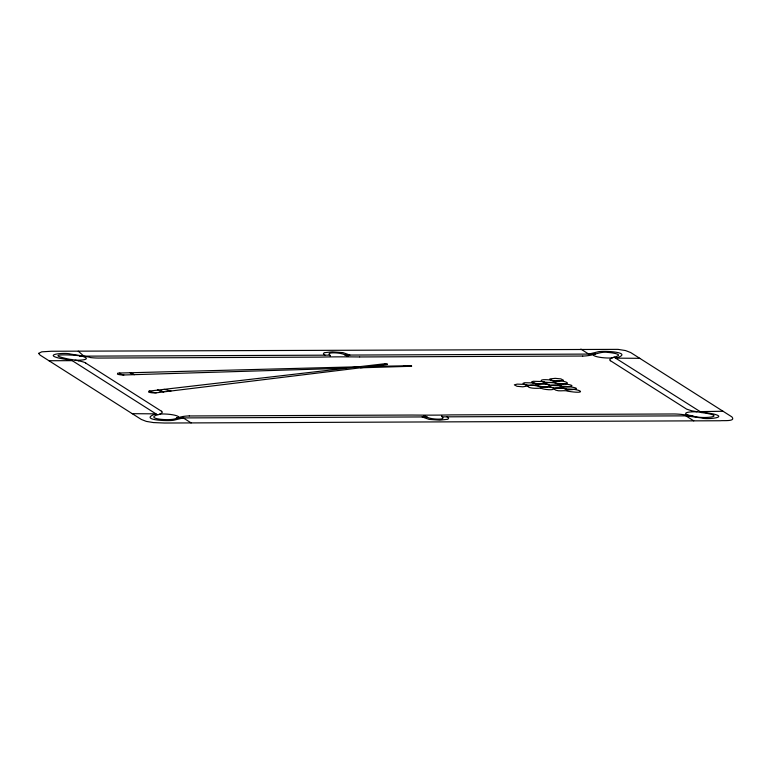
<?xml version="1.0" encoding="UTF-8"?>
<svg xmlns="http://www.w3.org/2000/svg" width="772" height="772" viewBox="0 0 772 772"><rect width="100%" height="100%" fill="white"/><g stroke="black" fill="none" stroke-linecap="round" stroke-linejoin="round"><path stroke-width="1.16" d="M161.358 413.406L157.99 414.863M610.594 358.633L614.01 357.137L701.7 412.586C731.016 416.59 699.731 419.457 692.581 415.828L442.202 416.851C447.123 420.576 428.547 419.177 426.964 416.919L176.585 417.942C174.511 421.377 143.418 419.225 157.449 414.815L70.329 359.434C35.213 352.264 85.567 355.072 90.536 357.59A16.212 3.146 3.7 0 0 98.169 358.063L321.007 357.108C333.987 356.732 346.753 356.838 359.627 356.953M561.63 386.299A6.089 1.187 3.7 0 1 559.825 385.788L551.594 385.45L549.828 385.739L549.413 386.367L550.282 387.119L541.143 387.216A5.915 1.148 3.7 0 0 540.747 387.843L540.709 387.843A5.896 1.148 3.7 0 0 541.104 387.206C525.539 381.677 522.075 389.677 540.989 388.113C542.726 389.561 556.081 390.979 553.505 388.007C549.095 386.338 550.002 387.457 554.257 387.94C557.037 388.133 560.8 388.374 562.904 387.602A5.964 1.158 3.7 0 0 563.068 387.255C582.889 386.01 564.284 383.481 557.181 383.433A6.089 1.187 3.7 0 0 555.348 382.922M189.265 415.963L412.142 415.046C425.102 415.153 437.406 415.24 450.993 414.892L673.869 413.975A16.453 3.194 3.7 0 1 680.894 414.352L692.6 415.722M554.344 381.503L563.483 380.268L560.839 378.878L555.193 378.338L549.838 378.927L551.083 380.142A6.118 1.187 3.7 0 1 553.051 380.692L558.638 381.088M536.656 384.36C555.879 382.275 551.083 390.449 536.318 385.074A5.954 1.158 3.7 0 0 536.617 384.36L534.301 383.202M545.264 382.883A5.954 1.158 3.7 0 0 544.964 383.51A5.954 1.158 3.7 0 0 545.293 382.883L553.978 382.101A5.993 1.168 3.7 0 0 554.306 381.493A10.818 2.104 3.7 0 0 553.061 380.692M567.478 389.889A5.993 1.168 3.7 0 1 567.208 390.507L567.121 390.507A5.993 1.168 3.7 0 1 567.43 389.899C587.26 389.049 569.244 386.164 561.649 386.299M614.136 357.118C625.648 354.473 611.212 352.611 607.979 352.428C601.33 351.27 595.308 354.628 588.882 355.554M176.585 417.942L183.118 416.446M411.669 366.227L411.495 366.256A4.439 0.859 3.7 0 1 409.961 365.851M411.418 366.266L360.456 367.81M387.457 364.046L384.688 363.757L149.855 391.008A4.825 0.936 3.7 0 0 148.706 391.201M346.039 368.244L123.954 374.97A4.825 0.936 3.7 0 1 117.412 374.13M358.652 366.777L120.007 373.021A4.825 0.936 3.7 0 0 117.527 373.291M371.622 366.439L411.544 365.677M723.026 411.254L700.185 411.621L712.739 413.831C729.801 417.623 705.637 419.765 701.333 417.903L685.893 415.857L693.767 420.856M563.058 383.858C573.268 383.838 562.759 380.249 558.745 381.107M562.981 383.964L558.629 384.446L557.326 383.472M79.419 356.172L329.798 355.149C325.108 351.376 343.144 352.804 345.036 355.081L595.415 354.058M359.858 356.953L582.735 356.037M48.974 360.746L72.25 360.649L59.261 358.169C42.238 354.145 66.228 352.389 70.667 354.097L83.878 356.153L78.233 351.144M639.776 358.324L616.066 358.15C634.989 352.128 602.334 350.314 597.557 351.935L588.727 354.087L580.862 349.079M132.224 413.676L155.934 413.85C137.02 420.151 169.744 421.522 174.443 420.065L183.273 417.913L191.138 422.921M701.671 412.566L691.915 410.849L686.636 409.141L610.594 360.804M70.696 359.366L78.734 360.813M553.234 380.721L552.993 380.673A6.089 1.187 3.7 0 1 551.169 380.162C548.94 379.756 538.431 378.82 541.915 381.503A6.234 1.216 3.7 0 1 544.135 382.13L555.329 382.922M559.768 385.759A6.118 1.187 3.7 0 1 561.707 386.318L561.813 386.328M564.168 388.519L564.255 388.538A6.118 1.187 3.7 0 0 566.214 389.088L566.301 389.107A10.962 2.133 3.7 0 1 567.478 389.87L567.516 389.889M164.05 389.358L170.969 390.999M534.099 383.288L532.796 382.844L538.016 383.819L544.926 383.51L550.668 385.17L558.397 384.697L559.748 385.768M544.183 382.13L544.231 382.15A11.02 2.142 3.7 0 1 545.331 382.883M349.88 355.062L342.961 352.63L332.288 351.858L324.172 352.707L323.41 353.788L324.954 355.168M447.046 416.832L448.59 418.212L447.895 419.264L439.712 420.142L429.039 419.37L422.12 416.938M85.528 362.956L161.406 411.196M130.429 372.779L134.405 374.652A10.007 1.94 3.7 0 1 130.256 372.731M536.579 384.263L536.598 384.282A5.954 1.158 3.7 0 0 536.279 384.977L529.331 385.286L524.12 384.311L528.029 385.942L522.837 386.82L517.028 386.299L514.306 384.852L517.211 384.118L524.13 384.369L523.011 383.298L524.748 382.729L532.805 382.902L531.676 381.85L533.278 381.281L541.992 381.513A6.234 1.216 3.7 0 0 544.067 382.121M382.902 365.088A3.493 0.675 3.7 0 1 380.268 364.548M588.756 355.525A16.202 3.146 3.7 0 1 582.812 356.075M348.037 356.172A9.505 1.843 3.7 0 1 345.113 355.081M329.721 355.149A9.505 1.843 3.7 0 1 330.233 356.249M183.234 416.475A16.212 3.146 3.7 0 1 189.188 415.925M423.963 415.828A9.505 1.843 3.7 0 1 426.887 416.919M442.279 416.851A9.505 1.843 3.7 0 1 441.767 415.751M610.362 360.804A20.226 3.928 3.7 0 1 610.768 358.652M561.698 386.318A10.345 2.007 3.7 0 1 563.068 387.255M563.049 387.264A5.964 1.158 3.7 0 0 562.923 387.592A10.345 2.007 3.7 0 0 564.293 388.538C562.045 388.007 550.137 387.39 555.801 390.159C559.835 391.8 564.66 389.792 568.337 391.288C588.332 394.482 580.853 388.557 566.185 389.059A6.089 1.187 3.7 0 0 564.351 388.548M83.723 356.828A12.227 2.374 3.7 0 1 85.325 359.366A12.227 2.374 3.7 0 1 75.048 360.138M148.591 392.079A4.825 0.936 3.7 0 0 156.32 392.803L387.525 364.49A4.429 0.859 3.7 0 1 384.794 363.863M156.233 392.832A9.148 1.776 3.7 0 1 149.652 390.999M123.848 374.989A9.168 1.785 3.7 0 1 119.805 373.001M688.257 415.172A12.227 2.374 3.7 0 1 686.684 412.634A12.227 2.374 3.7 0 1 696.991 411.862M78.638 360.833A20.226 3.928 3.7 0 1 85.75 362.956M161.637 411.196A20.226 3.928 3.7 0 1 161.232 413.348M405.628 366.459A3.493 0.675 3.7 0 1 403.988 366.034M612.138 357.938A12.227 2.374 3.7 0 1 599.564 357.253A12.227 2.374 3.7 0 1 593.224 354.744M554.286 381.493A5.993 1.168 3.7 0 0 554.016 382.101A10.818 2.104 3.7 0 0 555.271 382.912A6.118 1.187 3.7 0 0 557.22 383.462M159.862 414.062A12.227 2.374 3.7 0 1 172.436 414.747A12.227 2.374 3.7 0 1 178.776 417.256M38.6 353.393L40.125 355.12L141.315 419.447L146.275 421.387L153.445 422.573L164.552 423.027L720.353 420.75C722.968 420.286 736.343 421.83 731.875 416.88L630.685 352.553L625.523 350.565L618.015 349.369L51.299 351.25L41.736 351.839L38.6 353.393M157.478 390.149L163.847 391.867L157.411 390.13"/></g></svg>
